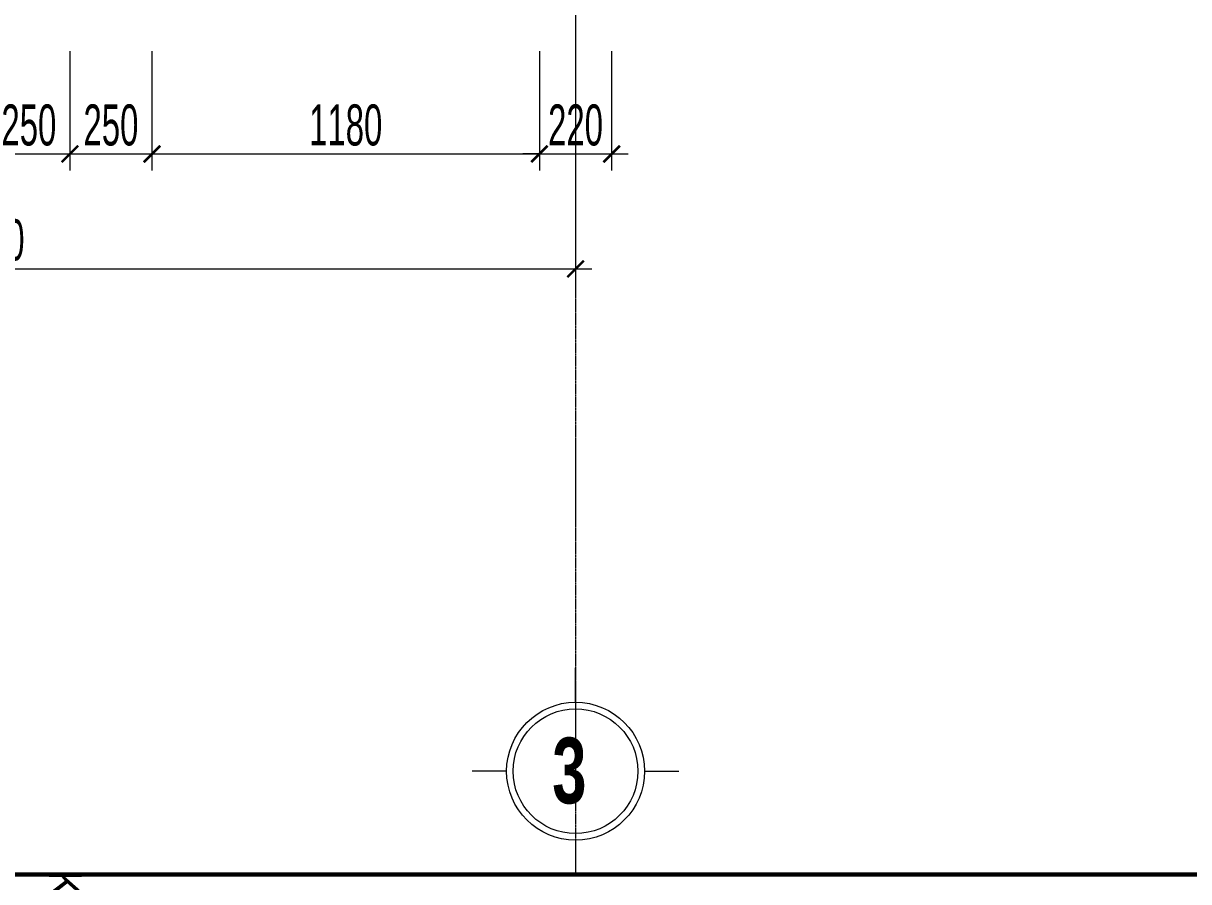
# Model space of a CAD drawing. Header units: millimetres. Extents: x 1336014 to 2939047, y -333549 to -60566.
# Drawn here: x 1419791 to 1423341, y -189234 to -186620 of the extents above; entities that cross this region are included whole.
import ezdxf
from ezdxf.enums import TextEntityAlignment as Align

# ---------------------------------------------------------------- set-up
doc = ezdxf.new("R2010")
doc.units = ezdxf.units.MM
doc.header["$MEASUREMENT"] = 0
doc.linetypes.add('CENTER2', pattern=[1.125, 0.75, -0.125, 0.125, -0.125])
for name, color, linetype, lineweight in [('05.Text', 253, 'Continuous', 18), ('08.Dim', 156, 'Continuous', 15), ('10.truc', 250, 'CENTER2', 20), ('11.Khung bo', 32, 'Continuous', 50)]:
    doc.layers.add(name, color=color, linetype=linetype, lineweight=lineweight)
doc.styles.add('AVANTHB', font='')
doc.styles.add('TT5_Text Dim', font='hoatbif.shx', dxfattribs={"width": 0.6})
doc.styles.add('VnAvantH', font='')
doc.styles.get('AVANTHB').set_extended_font_data('.VnAvantH', bold=True)
doc.styles.get('VnAvantH').set_extended_font_data('.VnAvantH')
doc.dimstyles.new('TT5_Dim 1-50', dxfattribs={"dimscale": 50, "dimtxt": 2.5, "dimasz": 1, "dimexe": 1, "dimexo": 0.5, "dimgap": 0.5, "dimtad": 1, "dimdec": 0, "dimzin": 0, "dimdsep": 46, "dimtxsty": 'TT5_Text Dim', "dimblk": 'ARCHTICK', "dimcen": 0, "dimdle": 1, "dimclrd": 256, "dimclre": 256, "dimclrt": 1, "dimadec": 0, "dimazin": 0, "dimtfac": 0.015, "dimtdec": 0, "dimtix": 1, "dimtmove": 2, "dimatfit": 3, "dimldrblk": 'DOT', "dimfxl": 1, "dimtolj": 1, "dimtzin": 0, "dimlwd": -1, "dimlwe": -1, "dimarcsym": 1})

# ---------------------------------------------------------------- blocks, each defined once
blk = doc.blocks.new('100')
at = {"layer": '11.Khung bo', "const_width": 26.7}
blk.add_lwpolyline([(1860913, -945239.8), (1860913, -916940.1), (1896062.6, -916940.1), (1896062.6, -945239.8)], close=True, dxfattribs=at)
blk.add_lwpolyline([(1860913, -945239.8), (1860913, -916940.1), (1896062.6, -916940.1), (1896062.6, -945239.8)], close=True, dxfattribs=at)
blk.add_lwpolyline([(1860913, -945239.8), (1860913, -916940.1), (1896062.6, -916940.1), (1896062.6, -945239.8)], close=True, dxfattribs=at)
at = {"layer": '05.Text', "style": 'VnAvantH'}
blk.add_text('KTS.lª thÕ trinh', height=197.998, dxfattribs=at).set_placement((1898428.2, -936733.2), align=Align.RIGHT)
blk = doc.blocks.new('DANHTRUC')
for p, q in [((980383.4, -947346.6), (980383.4, -947136.6)), ((979963.4, -947766.6), (979753.4, -947766.6)), ((980803.4, -947766.6), (981013.4, -947766.6)), ((980383.4, -948186.6), (980383.4, -948396.6))]:
    blk.add_line(p, q)
for radius in [420, 380]:
    blk.add_circle((980383.4, -947766.6), radius)
blk = doc.blocks.new('_ARCHTICK')
at = {"const_width": 0.15}
blk.add_lwpolyline([(-0.5, -0.5), (0.5, 0.5)], dxfattribs=at)
blk = doc.blocks.new('*D980')
at = {"layer": '08.Dim', "transparency": 16777216}
for p, q in [((1419682.4, -186704.5), (1419682.4, -187067.5)), ((1419932.5, -186704.5), (1419932.5, -187067.5)), ((1419632.4, -187017.5), (1419982.5, -187017.5))]:
    blk.add_line(p, q, dxfattribs=at)
at = {"layer": 'Defpoints', "color": 0, "transparency": 16777216}
for p in [(1419682.4, -186679.5), (1419932.5, -186679.5), (1419932.5, -187017.5)]:
    blk.add_point(p, dxfattribs=at)
at = {"layer": '08.Dim', "transparency": 16777216, "xscale": 50, "yscale": 50, "zscale": 50, "rotation": 180}
blk.add_blockref('_ARCHTICK', (1419682.4, -187017.5), dxfattribs=at)
at = {"layer": '08.Dim', "transparency": 16777216, "xscale": 50, "yscale": 50, "zscale": 50}
blk.add_blockref('_ARCHTICK', (1419932.5, -187017.5), dxfattribs=at)
at = {"layer": '08.Dim', "color": 1, "transparency": 16777216, "insert": (1419807.5, -186930), "char_height": 125, "attachment_point": 5, "style": 'TT5_Text Dim'}
blk.add_mtext('\\A1;250', dxfattribs=at)
blk = doc.blocks.new('_DOT')
blk.add_line((-0.5, 0), (-1, 0))
at = {"const_width": 0.5}
blk.add_lwpolyline([(-0.25, 0, 1), (0.25, 0, 1)], format="xyb", close=True, dxfattribs=at)
blk = doc.blocks.new('*D981')
at = {"layer": '08.Dim', "transparency": 16777216}
for p, q in [((1419932.5, -186704.5), (1419932.5, -187067.5)), ((1420182.5, -186704.5), (1420182.5, -187067.5)), ((1419882.5, -187017.5), (1420232.5, -187017.5))]:
    blk.add_line(p, q, dxfattribs=at)
at = {"layer": 'Defpoints', "color": 0, "transparency": 16777216}
for p in [(1419932.5, -186679.5), (1420182.5, -186679.5), (1420182.5, -187017.5)]:
    blk.add_point(p, dxfattribs=at)
at = {"layer": '08.Dim', "transparency": 16777216, "xscale": 50, "yscale": 50, "zscale": 50, "rotation": 180}
blk.add_blockref('_ARCHTICK', (1419932.5, -187017.5), dxfattribs=at)
at = {"layer": '08.Dim', "transparency": 16777216, "xscale": 50, "yscale": 50, "zscale": 50}
blk.add_blockref('_ARCHTICK', (1420182.5, -187017.5), dxfattribs=at)
at = {"layer": '08.Dim', "color": 1, "transparency": 16777216, "insert": (1420057.5, -186930), "char_height": 125, "attachment_point": 5, "style": 'TT5_Text Dim'}
blk.add_mtext('\\A1;250', dxfattribs=at)
blk = doc.blocks.new('*D982')
at = {"layer": '08.Dim', "transparency": 16777216}
for p, q in [((1420182.5, -186704.5), (1420182.5, -187067.5)), ((1421362.7, -186704.5), (1421362.7, -187067.5)), ((1420132.5, -187017.5), (1421412.7, -187017.5))]:
    blk.add_line(p, q, dxfattribs=at)
at = {"layer": 'Defpoints', "color": 0, "transparency": 16777216}
for p in [(1420182.5, -186679.5), (1421362.7, -186679.5), (1421362.7, -187017.5)]:
    blk.add_point(p, dxfattribs=at)
at = {"layer": '08.Dim', "transparency": 16777216, "xscale": 50, "yscale": 50, "zscale": 50, "rotation": 180}
blk.add_blockref('_ARCHTICK', (1420182.5, -187017.5), dxfattribs=at)
at = {"layer": '08.Dim', "transparency": 16777216, "xscale": 50, "yscale": 50, "zscale": 50}
blk.add_blockref('_ARCHTICK', (1421362.7, -187017.5), dxfattribs=at)
at = {"layer": '08.Dim', "color": 1, "transparency": 16777216, "insert": (1420772.6, -186930), "char_height": 125, "attachment_point": 5, "style": 'TT5_Text Dim'}
blk.add_mtext('\\A1;1180', dxfattribs=at)
blk = doc.blocks.new('*D983')
at = {"layer": '08.Dim', "transparency": 16777216}
for p, q in [((1421362.7, -186704.5), (1421362.7, -187067.5)), ((1421582.7, -186704.5), (1421582.7, -187067.5)), ((1421362.7, -187017.5), (1421312.7, -187017.5)), ((1421362.7, -187017.5), (1421582.7, -187017.5)), ((1421582.7, -187017.5), (1421632.7, -187017.5))]:
    blk.add_line(p, q, dxfattribs=at)
at = {"layer": 'Defpoints', "color": 0, "transparency": 16777216}
for p in [(1421362.7, -186679.5), (1421582.7, -186679.5), (1421582.7, -187017.5)]:
    blk.add_point(p, dxfattribs=at)
at = {"layer": '08.Dim', "transparency": 16777216, "xscale": 50, "yscale": 50, "zscale": 50}
blk.add_blockref('_ARCHTICK', (1421362.7, -187017.5), dxfattribs=at)
at = {"layer": '08.Dim', "transparency": 16777216, "xscale": 50, "yscale": 50, "zscale": 50, "rotation": 180}
blk.add_blockref('_ARCHTICK', (1421582.7, -187017.5), dxfattribs=at)
at = {"layer": '08.Dim', "color": 1, "transparency": 16777216, "insert": (1421472.7, -186930), "char_height": 125, "attachment_point": 5, "style": 'TT5_Text Dim'}
blk.add_mtext('\\A1;220', dxfattribs=at)
blk = doc.blocks.new('*D984')
at = {"layer": '08.Dim', "transparency": 16777216}
for p, q in [((1417892.7, -186704.5), (1417892.7, -187417.5)), ((1421472.7, -186704.5), (1421472.7, -187417.5)), ((1417842.7, -187367.5), (1421522.7, -187367.5))]:
    blk.add_line(p, q, dxfattribs=at)
at = {"layer": 'Defpoints', "color": 0, "transparency": 16777216}
for p in [(1417892.7, -186679.5), (1421472.7, -186679.5), (1421472.7, -187367.5)]:
    blk.add_point(p, dxfattribs=at)
at = {"layer": '08.Dim', "transparency": 16777216, "xscale": 50, "yscale": 50, "zscale": 50, "rotation": 180}
blk.add_blockref('_ARCHTICK', (1417892.7, -187367.5), dxfattribs=at)
at = {"layer": '08.Dim', "transparency": 16777216, "xscale": 50, "yscale": 50, "zscale": 50}
blk.add_blockref('_ARCHTICK', (1421472.7, -187367.5), dxfattribs=at)
at = {"layer": '08.Dim', "color": 1, "transparency": 16777216, "insert": (1419682.7, -187280), "char_height": 125, "attachment_point": 5, "style": 'TT5_Text Dim'}
blk.add_mtext('\\A1;3580', dxfattribs=at)

msp = doc.modelspace()

# ---------------------------------------------------------------- linework, layer by layer
at = {"layer": '10.truc'}
msp.add_line((1421472.7, -171637.7), (1421472.7, -189212.5), dxfattribs=at)

# ---------------------------------------------------------------- block references
at = {"layer": '05.Text', "xscale": 0.5, "yscale": 0.5, "zscale": 0.5, "rotation": 270}
msp.add_blockref('100', (1888235.5, 758818.8), dxfattribs=at)
at = {"layer": '05.Text', "xscale": 0.5, "yscale": 0.5, "zscale": 0.5}
msp.add_blockref('DANHTRUC', (931281.1, 284985.8), dxfattribs=at)

# ---------------------------------------------------------------- texts
at = {"layer": '05.Text', "style": 'AVANTHB', "width": 0.7}
msp.add_text('3', height=200, dxfattribs=at).set_placement((1421401.9, -188995.2))

# ---------------------------------------------------------------- dimensions: what is measured, and where the dimension line sits
at = {"layer": '08.Dim'}
for base, p1, p2, picture, middle in [((1421472.7, -187367.5), (1417892.7, -186679.5), (1421472.7, -186679.5), '*D984', (1419682.7, -187280)), ((1419932.5, -187017.5), (1419682.4, -186679.5), (1419932.5, -186679.5), '*D980', (1419807.5, -186930)), ((1420182.5, -187017.5), (1419932.5, -186679.5), (1420182.5, -186679.5), '*D981', (1420057.5, -186930)), ((1421362.7, -187017.5), (1420182.5, -186679.5), (1421362.7, -186679.5), '*D982', (1420772.6, -186930)), ((1421582.7, -187017.5), (1421362.7, -186679.5), (1421582.7, -186679.5), '*D983', (1421472.7, -186930))]:
    dim = msp.add_linear_dim(base=base, p1=p1, p2=p2, dimstyle='TT5_Dim 1-50', dxfattribs=at)
    dim.commit()
    dim.dimension.update_dxf_attribs({"geometry": picture, "text_midpoint": middle})

doc.saveas('drawing.dxf')
